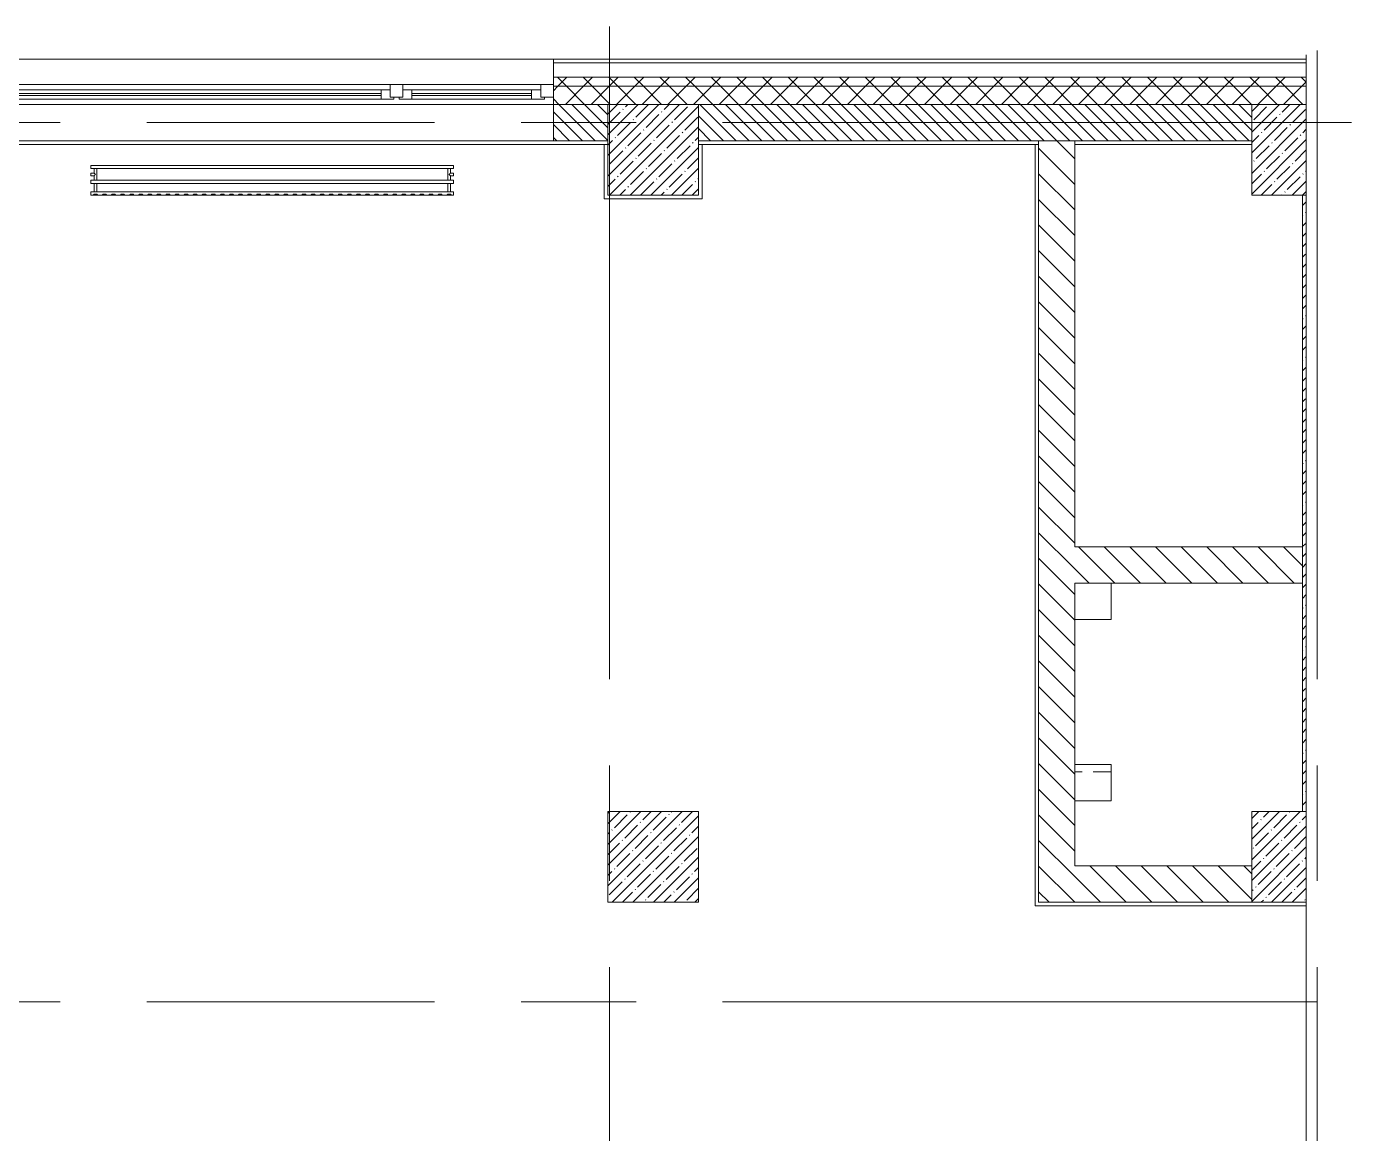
# Model space of a CAD drawing. Header units: millimetres. Extents: x 2623 to 216772, y -8553 to 29000.
# Drawn here: x 60059 to 67364, y 21424 to 27530 of the extents above; entities that cross this region are included whole.
import ezdxf

# ---------------------------------------------------------------- set-up
doc = ezdxf.new("R2010")
doc.units = ezdxf.units.MM
doc.linetypes.add('200_ШТРИХ__ш1_п0_6_', pattern=[160, 100, -60])
doc.linetypes.add('Осевая', pattern=[3175, 635, -476.25, 1587.5, -476.25])
for name, color, linetype, lineweight in [('A-DETL-GENF', 7, 'Continuous', 9), ('A-DETL-MBND-1', 7, '200_ШТРИХ__ш1_п0_6_', 9), ('A-GLAZ', 7, 'Continuous', 9), ('A-WALL', 7, 'Continuous', 9), ('A-WALL-1', 7, 'Continuous', 13), ('I-WALL', 7, 'Continuous', 9), ('S-COLS', 7, 'Continuous', 9), ('Оси', 7, 'Continuous', 9), ('Оси-2', 7, 'Осевая', 9)]:
    doc.layers.add(name, color=color, linetype=linetype, lineweight=lineweight)
doc.layers.add('A-FLOR-1', color=7, linetype='Continuous', lineweight=9, true_color=0xaaaaaa)
doc.layers.add('M-EQPM-1', color=7, linetype='Continuous', lineweight=9, true_color=0xaaaaaa)
pattern_1 = [(45, (-17385.51, 0), (-57.02463, 57.02463), []), (45, (-17328.49, 0), (-57.02463, 57.02463), [100.806, -20.161, 3.353, -16.808])]
pattern_2 = [(45, (-17385.51, 0), (-70.71068, 70.71068), []), (135, (-17385.51, 0), (-70.71068, -70.71068), [])]
pattern_3 = [(135, (-17385.51, 0), (-70.71068, -70.71068), [])]

# ---------------------------------------------------------------- blocks, each defined once
blk = doc.blocks.new('BSC_Колонна _Прямоугольная - 500х500-23287078-План монтажа стен и перегородок 3 этажа в осях 12-23')
at = {"layer": 'S-COLS'}
h = blk.add_hatch(dxfattribs=at)
h.set_pattern_fill('FP_21', color=256, style=0, pattern_type=2)
h.set_pattern_definition([(45, (-84450, -22950), (-57.02463, 57.02463), []), (45, (-84392.975, -22950), (-57.02463, 57.02463), [100.806, -20.161, 3.353, -16.808])])
h.paths.add_polyline_path([(-250, -250), (50.7, -250), (50.7, 250), (-250, 250)])
for p, q in [((50.7, 250), (-250, 250)), ((-250, 250), (-250, -250)), ((-250, -250), (50.7, -250))]:
    blk.add_line(p, q, dxfattribs=at)
blk = doc.blocks.new('120_Окно_СКБ_2Ст - 120_Окно_СКБ_2Ст 3100х2500 _мал_створка слева_ 2-19089248-План монтажа стен и перегородок 3 этажа в осях 12-23')
at = {"layer": 'A-GLAZ'}
for p, q in [((-1550, -75), (-1550, -5)), ((-1550, -5), (-1480, -5)), ((1550, -5), (-1550, -5)), ((-1480, -5), (-1480, -75)), ((650, -35), (-1480, -35)), ((-1480, -35), (-1480, -75)), ((-1430, -85), (-1430, -35)), ((-1430, -55), (600, -55)), ((600, -65), (-1430, -65)), ((600, -85), (600, -35)), ((650, -75), (650, -5)), ((650, -5), (720, -5)), ((650, -75), (650, -35)), ((720, -5), (720, -75)), ((1480, -35), (720, -35)), ((720, -35), (720, -75)), ((770, -85), (770, -35)), ((770, -55), (1430, -55)), ((1430, -65), (770, -65)), ((1430, -85), (1430, -35)), ((1480, -75), (1480, -5)), ((1480, -5), (1550, -5)), ((1480, -75), (1480, -35)), ((1550, -5), (1550, -75)), ((-1480, -75), (-1550, -75)), ((-1550, -75), (-1500, -75)), ((-1480, -75), (-1500, -75)), ((-1500, -75), (-1500, -85)), ((-1500, -85), (670, -85)), ((670, -85), (-1500, -85)), ((720, -75), (650, -75)), ((670, -75), (650, -75)), ((670, -75), (700, -75)), ((670, -85), (670, -75)), ((720, -75), (700, -75)), ((700, -75), (700, -85)), ((700, -85), (1500, -85)), ((1500, -85), (700, -85)), ((1550, -75), (1480, -75)), ((1500, -75), (1480, -75)), ((1500, -75), (1550, -75)), ((1500, -85), (1500, -75))]:
    blk.add_line(p, q, dxfattribs=at)
blk = doc.blocks.new('BSC_Колонна _Прямоугольная - 500х500-V38-План монтажа стен и перегородок 3 этажа в осях 12-23')
at = {"layer": 'S-COLS'}
h = blk.add_hatch(dxfattribs=at)
h.set_pattern_fill('FP_53', color=256, style=0, pattern_type=2)
h.set_pattern_definition([(45, (-80900, -22950), (-57.02463, 57.02463), []), (45, (-80842.975, -22950), (-57.02463, 57.02463), [100.806, -20.161, 3.353, -16.808])])
h.paths.add_polyline_path([(-250, -250), (250, -250), (250, 250), (-250, 250)])
for p, q in [((250, 250), (-250, 250)), ((-250, 250), (-250, -250)), ((250, -250), (250, 250)), ((-250, -250), (250, -250))]:
    blk.add_line(p, q, dxfattribs=at)
blk = doc.blocks.new('radiator_prado_classic_z_tip_30_po exemplyaru - Classic Z Тип 30-500-V71-План монтажа стен и перегородок 3 этажа в осях 12-23')
at = {"layer": 'M-EQPM-1'}
for p, q in [((0, 228), (0, 210)), ((2000, 228), (0, 228)), ((0, 210), (0, 228)), ((0, 228), (12.5, 228)), ((12.5, 228), (37.5, 228)), ((37.5, 228), (12.5, 228)), ((12.5, 228), (37.5, 228)), ((12.5, 228), (17.5, 223)), ((12.5, 228), (17.5, 223)), ((32.5, 223), (17.5, 223)), ((17.5, 223), (32.5, 223)), ((32.5, 223), (37.5, 228)), ((37.5, 228), (32.5, 223)), ((37.5, 228), (62.5, 228)), ((62.5, 228), (87.5, 228)), ((87.5, 228), (62.5, 228)), ((62.5, 228), (87.5, 228)), ((62.5, 228), (67.5, 223)), ((62.5, 228), (67.5, 223)), ((82.5, 223), (67.5, 223)), ((67.5, 223), (82.5, 223)), ((82.5, 223), (87.5, 228)), ((87.5, 228), (82.5, 223)), ((87.5, 228), (112.5, 228)), ((112.5, 228), (137.5, 228)), ((137.5, 228), (112.5, 228)), ((112.5, 228), (137.5, 228)), ((112.5, 228), (117.5, 223)), ((112.5, 228), (117.5, 223)), ((132.5, 223), (117.5, 223)), ((117.5, 223), (132.5, 223)), ((132.5, 223), (137.5, 228)), ((137.5, 228), (132.5, 223)), ((137.5, 228), (162.5, 228)), ((162.5, 228), (187.5, 228)), ((187.5, 228), (162.5, 228)), ((162.5, 228), (187.5, 228)), ((162.5, 228), (167.5, 223)), ((162.5, 228), (167.5, 223)), ((182.5, 223), (167.5, 223)), ((167.5, 223), (182.5, 223)), ((182.5, 223), (187.5, 228)), ((187.5, 228), (182.5, 223)), ((187.5, 228), (212.5, 228)), ((212.5, 228), (237.5, 228)), ((237.5, 228), (212.5, 228)), ((212.5, 228), (237.5, 228)), ((212.5, 228), (217.5, 223)), ((212.5, 228), (217.5, 223)), ((232.5, 223), (217.5, 223)), ((217.5, 223), (232.5, 223)), ((232.5, 223), (237.5, 228)), ((237.5, 228), (232.5, 223)), ((237.5, 228), (262.5, 228)), ((262.5, 228), (287.5, 228)), ((287.5, 228), (262.5, 228)), ((262.5, 228), (287.5, 228)), ((262.5, 228), (267.5, 223)), ((262.5, 228), (267.5, 223)), ((282.5, 223), (267.5, 223)), ((267.5, 223), (282.5, 223)), ((282.5, 223), (287.5, 228)), ((287.5, 228), (282.5, 223)), ((287.5, 228), (312.5, 228)), ((312.5, 228), (337.5, 228)), ((337.5, 228), (312.5, 228)), ((312.5, 228), (337.5, 228)), ((312.5, 228), (317.5, 223)), ((312.5, 228), (317.5, 223)), ((332.5, 223), (317.5, 223)), ((317.5, 223), (332.5, 223)), ((332.5, 223), (337.5, 228)), ((337.5, 228), (332.5, 223)), ((337.5, 228), (362.5, 228)), ((362.5, 228), (387.5, 228)), ((387.5, 228), (362.5, 228)), ((362.5, 228), (387.5, 228)), ((362.5, 228), (367.5, 223)), ((362.5, 228), (367.5, 223)), ((382.5, 223), (367.5, 223)), ((367.5, 223), (382.5, 223)), ((382.5, 223), (387.5, 228)), ((387.5, 228), (382.5, 223)), ((387.5, 228), (412.5, 228)), ((412.5, 228), (437.5, 228)), ((437.5, 228), (412.5, 228)), ((412.5, 228), (437.5, 228)), ((412.5, 228), (417.5, 223)), ((412.5, 228), (417.5, 223)), ((432.5, 223), (417.5, 223)), ((417.5, 223), (432.5, 223)), ((432.5, 223), (437.5, 228)), ((437.5, 228), (432.5, 223)), ((437.5, 228), (462.5, 228)), ((462.5, 228), (487.5, 228)), ((487.5, 228), (462.5, 228)), ((462.5, 228), (487.5, 228)), ((462.5, 228), (467.5, 223)), ((462.5, 228), (467.5, 223)), ((482.5, 223), (467.5, 223)), ((467.5, 223), (482.5, 223)), ((482.5, 223), (487.5, 228)), ((487.5, 228), (482.5, 223)), ((487.5, 228), (512.5, 228)), ((512.5, 228), (537.5, 228)), ((537.5, 228), (512.5, 228)), ((512.5, 228), (537.5, 228)), ((512.5, 228), (517.5, 223)), ((512.5, 228), (517.5, 223)), ((532.5, 223), (517.5, 223)), ((517.5, 223), (532.5, 223)), ((532.5, 223), (537.5, 228)), ((537.5, 228), (532.5, 223)), ((537.5, 228), (562.5, 228)), ((562.5, 228), (587.5, 228)), ((587.5, 228), (562.5, 228)), ((562.5, 228), (587.5, 228)), ((562.5, 228), (567.5, 223)), ((562.5, 228), (567.5, 223)), ((582.5, 223), (567.5, 223)), ((567.5, 223), (582.5, 223)), ((582.5, 223), (587.5, 228)), ((587.5, 228), (582.5, 223)), ((587.5, 228), (612.5, 228)), ((612.5, 228), (637.5, 228)), ((637.5, 228), (612.5, 228)), ((612.5, 228), (637.5, 228)), ((612.5, 228), (617.5, 223)), ((612.5, 228), (617.5, 223)), ((632.5, 223), (617.5, 223)), ((617.5, 223), (632.5, 223)), ((632.5, 223), (637.5, 228)), ((637.5, 228), (632.5, 223)), ((637.5, 228), (662.5, 228)), ((662.5, 228), (687.5, 228)), ((687.5, 228), (662.5, 228)), ((662.5, 228), (687.5, 228)), ((662.5, 228), (667.5, 223)), ((662.5, 228), (667.5, 223)), ((682.5, 223), (667.5, 223)), ((667.5, 223), (682.5, 223)), ((682.5, 223), (687.5, 228)), ((687.5, 228), (682.5, 223)), ((687.5, 228), (712.5, 228)), ((712.5, 228), (737.5, 228)), ((737.5, 228), (712.5, 228)), ((712.5, 228), (737.5, 228)), ((712.5, 228), (717.5, 223)), ((712.5, 228), (717.5, 223)), ((732.5, 223), (717.5, 223)), ((717.5, 223), (732.5, 223)), ((732.5, 223), (737.5, 228)), ((737.5, 228), (732.5, 223)), ((737.5, 228), (762.5, 228)), ((762.5, 228), (787.5, 228)), ((787.5, 228), (762.5, 228)), ((762.5, 228), (787.5, 228)), ((762.5, 228), (767.5, 223)), ((762.5, 228), (767.5, 223)), ((782.5, 223), (767.5, 223)), ((767.5, 223), (782.5, 223)), ((782.5, 223), (787.5, 228)), ((787.5, 228), (782.5, 223)), ((787.5, 228), (812.5, 228)), ((812.5, 228), (837.5, 228)), ((837.5, 228), (812.5, 228)), ((812.5, 228), (837.5, 228)), ((812.5, 228), (817.5, 223)), ((812.5, 228), (817.5, 223)), ((832.5, 223), (817.5, 223)), ((817.5, 223), (832.5, 223)), ((832.5, 223), (837.5, 228)), ((837.5, 228), (832.5, 223)), ((837.5, 228), (862.5, 228)), ((862.5, 228), (887.5, 228)), ((887.5, 228), (862.5, 228)), ((862.5, 228), (887.5, 228)), ((862.5, 228), (867.5, 223)), ((862.5, 228), (867.5, 223)), ((882.5, 223), (867.5, 223)), ((867.5, 223), (882.5, 223)), ((882.5, 223), (887.5, 228)), ((887.5, 228), (882.5, 223)), ((887.5, 228), (912.5, 228)), ((912.5, 228), (937.5, 228)), ((937.5, 228), (912.5, 228)), ((912.5, 228), (937.5, 228)), ((912.5, 228), (917.5, 223)), ((912.5, 228), (917.5, 223)), ((932.5, 223), (917.5, 223)), ((917.5, 223), (932.5, 223)), ((932.5, 223), (937.5, 228)), ((937.5, 228), (932.5, 223)), ((937.5, 228), (962.5, 228)), ((962.5, 228), (987.5, 228)), ((987.5, 228), (962.5, 228)), ((962.5, 228), (987.5, 228)), ((962.5, 228), (967.5, 223)), ((962.5, 228), (967.5, 223)), ((982.5, 223), (967.5, 223)), ((967.5, 223), (982.5, 223)), ((982.5, 223), (987.5, 228)), ((987.5, 228), (982.5, 223)), ((987.5, 228), (1012.5, 228)), ((1012.5, 228), (1037.5, 228)), ((1037.5, 228), (1012.5, 228)), ((1012.5, 228), (1037.5, 228)), ((1012.5, 228), (1017.5, 223)), ((1012.5, 228), (1017.5, 223)), ((1032.5, 223), (1017.5, 223)), ((1017.5, 223), (1032.5, 223)), ((1032.5, 223), (1037.5, 228)), ((1037.5, 228), (1032.5, 223)), ((1037.5, 228), (1062.5, 228)), ((1062.5, 228), (1087.5, 228)), ((1087.5, 228), (1062.5, 228)), ((1062.5, 228), (1087.5, 228)), ((1062.5, 228), (1067.5, 223)), ((1062.5, 228), (1067.5, 223)), ((1082.5, 223), (1067.5, 223)), ((1067.5, 223), (1082.5, 223)), ((1082.5, 223), (1087.5, 228)), ((1087.5, 228), (1082.5, 223)), ((1087.5, 228), (1112.5, 228)), ((1112.5, 228), (1137.5, 228)), ((1137.5, 228), (1112.5, 228)), ((1112.5, 228), (1137.5, 228)), ((1112.5, 228), (1117.5, 223)), ((1112.5, 228), (1117.5, 223)), ((1132.5, 223), (1117.5, 223)), ((1117.5, 223), (1132.5, 223)), ((1132.5, 223), (1137.5, 228)), ((1137.5, 228), (1132.5, 223)), ((1137.5, 228), (1162.5, 228)), ((1162.5, 228), (1187.5, 228)), ((1187.5, 228), (1162.5, 228)), ((1162.5, 228), (1187.5, 228)), ((1162.5, 228), (1167.5, 223)), ((1162.5, 228), (1167.5, 223)), ((1182.5, 223), (1167.5, 223)), ((1167.5, 223), (1182.5, 223)), ((1182.5, 223), (1187.5, 228)), ((1187.5, 228), (1182.5, 223)), ((1187.5, 228), (1212.5, 228)), ((1212.5, 228), (1237.5, 228)), ((1237.5, 228), (1212.5, 228)), ((1212.5, 228), (1237.5, 228)), ((1212.5, 228), (1217.5, 223)), ((1212.5, 228), (1217.5, 223)), ((1232.5, 223), (1217.5, 223)), ((1217.5, 223), (1232.5, 223)), ((1232.5, 223), (1237.5, 228)), ((1237.5, 228), (1232.5, 223)), ((1237.5, 228), (1262.5, 228)), ((1262.5, 228), (1287.5, 228)), ((1287.5, 228), (1262.5, 228)), ((1262.5, 228), (1287.5, 228)), ((1262.5, 228), (1267.5, 223)), ((1262.5, 228), (1267.5, 223)), ((1282.5, 223), (1267.5, 223)), ((1267.5, 223), (1282.5, 223)), ((1282.5, 223), (1287.5, 228)), ((1287.5, 228), (1282.5, 223)), ((1287.5, 228), (1312.5, 228)), ((1312.5, 228), (1337.5, 228)), ((1337.5, 228), (1312.5, 228)), ((1312.5, 228), (1337.5, 228)), ((1312.5, 228), (1317.5, 223)), ((1312.5, 228), (1317.5, 223)), ((1332.5, 223), (1317.5, 223)), ((1317.5, 223), (1332.5, 223)), ((1332.5, 223), (1337.5, 228)), ((1337.5, 228), (1332.5, 223)), ((1337.5, 228), (1362.5, 228)), ((1362.5, 228), (1387.5, 228)), ((1387.5, 228), (1362.5, 228)), ((1362.5, 228), (1387.5, 228)), ((1362.5, 228), (1367.5, 223)), ((1362.5, 228), (1367.5, 223)), ((1382.5, 223), (1367.5, 223)), ((1367.5, 223), (1382.5, 223)), ((1382.5, 223), (1387.5, 228)), ((1387.5, 228), (1382.5, 223)), ((1387.5, 228), (1412.5, 228)), ((1412.5, 228), (1437.5, 228)), ((1437.5, 228), (1412.5, 228)), ((1412.5, 228), (1437.5, 228)), ((1412.5, 228), (1417.5, 223)), ((1412.5, 228), (1417.5, 223)), ((1432.5, 223), (1417.5, 223)), ((1417.5, 223), (1432.5, 223)), ((1432.5, 223), (1437.5, 228)), ((1437.5, 228), (1432.5, 223)), ((1437.5, 228), (1462.5, 228)), ((1462.5, 228), (1487.5, 228)), ((1487.5, 228), (1462.5, 228)), ((1462.5, 228), (1487.5, 228)), ((1462.5, 228), (1467.5, 223)), ((1462.5, 228), (1467.5, 223)), ((1482.5, 223), (1467.5, 223)), ((1467.5, 223), (1482.5, 223)), ((1482.5, 223), (1487.5, 228)), ((1487.5, 228), (1482.5, 223)), ((1487.5, 228), (1512.5, 228)), ((1512.5, 228), (1537.5, 228)), ((1537.5, 228), (1512.5, 228)), ((1512.5, 228), (1537.5, 228)), ((1512.5, 228), (1517.5, 223)), ((1512.5, 228), (1517.5, 223)), ((1532.5, 223), (1517.5, 223)), ((1517.5, 223), (1532.5, 223)), ((1532.5, 223), (1537.5, 228)), ((1537.5, 228), (1532.5, 223)), ((1537.5, 228), (1562.5, 228)), ((1562.5, 228), (1587.5, 228)), ((1587.5, 228), (1562.5, 228)), ((1562.5, 228), (1587.5, 228)), ((1562.5, 228), (1567.5, 223)), ((1562.5, 228), (1567.5, 223)), ((1582.5, 223), (1567.5, 223)), ((1567.5, 223), (1582.5, 223)), ((1582.5, 223), (1587.5, 228)), ((1587.5, 228), (1582.5, 223)), ((1587.5, 228), (1612.5, 228)), ((1612.5, 228), (1637.5, 228)), ((1637.5, 228), (1612.5, 228)), ((1612.5, 228), (1637.5, 228)), ((1612.5, 228), (1617.5, 223)), ((1612.5, 228), (1617.5, 223)), ((1632.5, 223), (1617.5, 223)), ((1617.5, 223), (1632.5, 223)), ((1632.5, 223), (1637.5, 228)), ((1637.5, 228), (1632.5, 223)), ((1637.5, 228), (1662.5, 228)), ((1662.5, 228), (1687.5, 228)), ((1687.5, 228), (1662.5, 228)), ((1662.5, 228), (1687.5, 228)), ((1662.5, 228), (1667.5, 223)), ((1662.5, 228), (1667.5, 223)), ((1682.5, 223), (1667.5, 223)), ((1667.5, 223), (1682.5, 223)), ((1682.5, 223), (1687.5, 228)), ((1687.5, 228), (1682.5, 223)), ((1687.5, 228), (1712.5, 228)), ((1712.5, 228), (1737.5, 228)), ((1737.5, 228), (1712.5, 228)), ((1712.5, 228), (1737.5, 228)), ((1712.5, 228), (1717.5, 223)), ((1712.5, 228), (1717.5, 223)), ((1732.5, 223), (1717.5, 223)), ((1717.5, 223), (1732.5, 223)), ((1732.5, 223), (1737.5, 228)), ((1737.5, 228), (1732.5, 223)), ((1737.5, 228), (1762.5, 228)), ((1762.5, 228), (1787.5, 228)), ((1787.5, 228), (1762.5, 228)), ((1762.5, 228), (1787.5, 228)), ((1762.5, 228), (1767.5, 223)), ((1762.5, 228), (1767.5, 223)), ((1782.5, 223), (1767.5, 223)), ((1767.5, 223), (1782.5, 223)), ((1782.5, 223), (1787.5, 228)), ((1787.5, 228), (1782.5, 223)), ((1787.5, 228), (1812.5, 228)), ((1812.5, 228), (1837.5, 228)), ((1837.5, 228), (1812.5, 228)), ((1812.5, 228), (1837.5, 228)), ((1812.5, 228), (1817.5, 223)), ((1812.5, 228), (1817.5, 223)), ((1832.5, 223), (1817.5, 223)), ((1817.5, 223), (1832.5, 223)), ((1832.5, 223), (1837.5, 228)), ((1837.5, 228), (1832.5, 223)), ((1837.5, 228), (1862.5, 228)), ((1862.5, 228), (1887.5, 228)), ((1887.5, 228), (1862.5, 228)), ((1862.5, 228), (1887.5, 228)), ((1862.5, 228), (1867.5, 223)), ((1862.5, 228), (1867.5, 223)), ((1882.5, 223), (1867.5, 223)), ((1867.5, 223), (1882.5, 223)), ((1882.5, 223), (1887.5, 228)), ((1887.5, 228), (1882.5, 223)), ((1888.4, 228), (1912.5, 228)), ((1912.5, 228), (1937.5, 228)), ((1937.5, 228), (1912.5, 228)), ((1912.5, 228), (1937.5, 228)), ((1912.5, 228), (1917.5, 223)), ((1912.5, 228), (1917.5, 223)), ((1932.5, 223), (1917.5, 223)), ((1917.5, 223), (1932.5, 223)), ((1932.5, 223), (1937.5, 228)), ((1937.5, 228), (1932.5, 223)), ((1937.5, 228), (1962.5, 228)), ((1962.5, 228), (1987.5, 228)), ((1987.5, 228), (1962.5, 228)), ((1962.5, 228), (1987.5, 228)), ((1962.5, 228), (1967.5, 223)), ((1962.5, 228), (1967.5, 223)), ((1982.5, 223), (1967.5, 223)), ((1967.5, 223), (1982.5, 223)), ((1982.5, 223), (1987.5, 228)), ((1987.5, 228), (1982.5, 223)), ((1987.5, 228), (2000, 228)), ((2000, 210), (2000, 228)), ((2000, 228), (2000, 210)), ((0, 210), (2000, 210)), ((17.5, 210), (0, 210)), ((2000, 164), (0, 164)), ((0, 164), (0, 146)), ((0, 146), (0, 164)), ((0, 164), (17.5, 164)), ((17.5, 210), (17.5, 209.5)), ((17.5, 210), (17.5, 164)), ((32.5, 210), (17.5, 210)), ((17.5, 210), (23.1, 210)), ((18.5, 210), (17.5, 210)), ((17.5, 210), (32.5, 210)), ((17.5, 209.5), (17.5, 164)), ((32.5, 164), (17.5, 164)), ((17.5, 164), (26.9, 164)), ((17.8, 164), (17.5, 164)), ((17.5, 164), (32.5, 164)), ((32.5, 164), (17.8, 164)), ((32.5, 210), (18.5, 210)), ((31.5, 210), (18.5, 210)), ((18.5, 164), (31.5, 164)), ((23.1, 210), (31.5, 210)), ((26.9, 164), (32.5, 164)), ((31.5, 210), (32.2, 210)), ((32.2, 210), (32.5, 210)), ((32.5, 164), (32.5, 210)), ((32.5, 164), (32.5, 210)), ((1967.5, 210), (32.5, 210)), ((32.5, 164), (1967.5, 164)), ((1967.5, 210), (1967.5, 164)), ((1967.5, 210), (1967.5, 209.5)), ((1980.3, 210), (1967.5, 210)), ((1967.5, 210), (1982.5, 210)), ((1967.8, 210), (1967.5, 210)), ((1967.5, 210), (1976.9, 210)), ((1967.5, 209.5), (1967.5, 164)), ((1967.8, 164), (1967.5, 164)), ((1967.5, 164), (1982.5, 164)), ((1971.2, 164), (1967.5, 164)), ((1967.5, 164), (1967.8, 164)), ((1971.2, 210), (1967.8, 210)), ((1968.5, 164), (1967.8, 164)), ((1967.8, 164), (1971.2, 164)), ((1981.5, 210), (1968.5, 210)), ((1980.3, 164), (1968.5, 164)), ((1968.5, 164), (1981.5, 164)), ((1973.1, 210), (1971.2, 210)), ((1975, 164), (1971.2, 164)), ((1971.2, 164), (1982.5, 164)), ((1978.7, 210), (1973.1, 210)), ((1978.7, 164), (1975, 164)), ((1976.9, 210), (1978.7, 210)), ((1980.3, 210), (1978.7, 210)), ((1978.7, 210), (1982.5, 210)), ((1980.3, 164), (1978.7, 164)), ((1982.5, 210), (1980.3, 210)), ((1982.5, 210), (1980.3, 210)), ((1982.5, 164), (1980.3, 164)), ((1982.5, 164), (1980.3, 164)), ((1982.5, 164), (1982.5, 210)), ((1982.5, 164), (1982.5, 210)), ((2000, 210), (1982.5, 210)), ((1982.5, 164), (2000, 164)), ((2000, 146), (2000, 164)), ((2000, 164), (2000, 146)), ((0, 146), (2000, 146)), ((17.5, 146), (0, 146)), ((17.5, 121.5), (0, 121.5)), ((17.5, 121.5), (0, 121.5)), ((0, 121.5), (0, 121.2)), ((0, 106.5), (0, 121.5)), ((0, 121.2), (0, 106.8)), ((0, 121.2), (0, 120.5)), ((0, 120.5), (0, 121.2)), ((0, 121.2), (0, 121.2)), ((0, 120.5), (0, 119.3)), ((0, 119.3), (0, 120.5)), ((0, 119.3), (0, 117.8)), ((0, 117.8), (0, 119.3)), ((0, 117.8), (0, 115.9)), ((0, 115.9), (0, 117.8)), ((0, 115.9), (0, 114)), ((0, 114), (0, 115.9)), ((0, 114), (0, 112.1)), ((0, 112.1), (0, 114)), ((0, 112.1), (0, 110.2)), ((0, 110.2), (0, 112.1)), ((0, 110.2), (0, 108.7)), ((0, 108.7), (0, 110.2)), ((0, 108.7), (0, 107.5)), ((0, 106.8), (0, 108.7)), ((0, 107.5), (0, 106.8)), ((0, 106.8), (0, 106.5)), ((0, 106.8), (0, 106.8)), ((0, 106.5), (17.5, 106.5)), ((0, 106.5), (17.5, 106.5)), ((2000, 82), (0, 82)), ((0, 82), (0, 64)), ((0, 64), (0, 82)), ((0, 82), (17.5, 82)), ((17.5, 146), (17.5, 121.5)), ((17.5, 146), (17.5, 121.5)), ((17.5, 146), (32.5, 146)), ((17.8, 146), (17.5, 146)), ((17.5, 146), (21.2, 146)), ((32.5, 146), (17.5, 146)), ((17.5, 106.5), (17.5, 82)), ((17.5, 106.5), (17.5, 82)), ((32.5, 82), (17.5, 82)), ((17.5, 82), (26.9, 82)), ((32.5, 82), (17.5, 82)), ((17.5, 82), (32.5, 82)), ((18.5, 146), (17.8, 146)), ((19.7, 146), (18.5, 146)), ((31.5, 146), (18.5, 146)), ((18.5, 82), (31.5, 82)), ((21.2, 146), (19.7, 146)), ((23.1, 146), (21.2, 146)), ((21.2, 146), (25, 146)), ((25, 146), (23.1, 146)), ((26.9, 146), (25, 146)), ((25, 146), (32.2, 146)), ((28.7, 146), (26.9, 146)), ((26.9, 82), (32.5, 82)), ((30.3, 146), (28.7, 146)), ((31.5, 146), (30.3, 146)), ((32.2, 146), (31.5, 146)), ((32.5, 146), (32.2, 146)), ((32.2, 146), (32.5, 146)), ((32.5, 82), (32.5, 146)), ((32.5, 82), (32.5, 146)), ((1967.5, 146), (32.5, 146)), ((32.5, 82), (1967.5, 82)), ((1967.5, 146), (1967.5, 82)), ((1967.5, 146), (1967.5, 82)), ((1967.5, 146), (1967.8, 146)), ((1982.5, 146), (1967.5, 146)), ((1967.5, 146), (1968.5, 146)), ((1967.8, 146), (1967.5, 146)), ((1967.8, 82), (1967.5, 82)), ((1967.5, 82), (1982.5, 82)), ((1967.8, 82), (1967.5, 82)), ((1967.5, 82), (1967.8, 82)), ((1967.8, 146), (1968.5, 146)), ((1968.5, 146), (1967.8, 146)), ((1968.5, 82), (1967.8, 82)), ((1973.1, 82), (1967.8, 82)), ((1967.8, 82), (1968.5, 82)), ((1968.5, 146), (1969.7, 146)), ((1968.5, 146), (1980.3, 146)), ((1969.7, 146), (1968.5, 146)), ((1981.5, 146), (1968.5, 146)), ((1969.7, 82), (1968.5, 82)), ((1968.5, 82), (1969.7, 82)), ((1968.5, 82), (1981.5, 82)), ((1969.7, 146), (1971.2, 146)), ((1971.2, 146), (1969.7, 146)), ((1971.2, 82), (1969.7, 82)), ((1969.7, 82), (1971.2, 82)), ((1971.2, 146), (1973.1, 146)), ((1973.1, 146), (1971.2, 146)), ((1973.1, 82), (1971.2, 82)), ((1971.2, 82), (1975, 82)), ((1973.1, 146), (1975, 146)), ((1975, 146), (1973.1, 146)), ((1975, 82), (1973.1, 82)), ((1980.3, 82), (1973.1, 82)), ((1975, 146), (1976.9, 146)), ((1982.5, 146), (1975, 146)), ((1976.9, 82), (1975, 82)), ((1975, 82), (1976.9, 82)), ((1976.9, 146), (1978.7, 146)), ((1978.7, 82), (1976.9, 82)), ((1976.9, 82), (1978.7, 82)), ((1978.7, 146), (1980.3, 146)), ((1980.3, 82), (1978.7, 82)), ((1978.7, 82), (1981.5, 82)), ((1980.3, 146), (1981.5, 146)), ((1980.3, 146), (1982.5, 146)), ((1981.5, 82), (1980.3, 82)), ((1981.5, 82), (1980.3, 82)), ((1981.5, 146), (1982.2, 146)), ((1982.2, 82), (1981.5, 82)), ((1982.2, 82), (1981.5, 82)), ((1981.5, 82), (1982.5, 82)), ((1982.2, 146), (1982.5, 146)), ((1982.5, 82), (1982.2, 82)), ((1982.5, 82), (1982.2, 82)), ((1982.5, 121.5), (1982.5, 146)), ((1982.5, 121.5), (1982.5, 146)), ((2000, 146), (1982.5, 146)), ((2000, 121.5), (1982.5, 121.5)), ((2000, 121.5), (1982.5, 121.5)), ((1982.5, 82), (1982.5, 106.5)), ((1982.5, 106.5), (2000, 106.5)), ((1982.5, 82), (1982.5, 106.5)), ((1982.5, 106.5), (2000, 106.5)), ((1982.5, 82), (2000, 82)), ((2000, 121.5), (2000, 106.5)), ((2000, 121.2), (2000, 121.5)), ((2000, 121.5), (2000, 121.2)), ((2000, 121.2), (2000, 121.5)), ((2000, 106.8), (2000, 121.2)), ((2000, 121.2), (2000, 106.8)), ((2000, 106.8), (2000, 121.2)), ((2000, 106.5), (2000, 106.8)), ((2000, 106.8), (2000, 106.5)), ((2000, 106.5), (2000, 106.8)), ((2000, 64), (2000, 82)), ((2000, 82), (2000, 64)), ((2000, 64), (0, 64)), ((0, 64), (2000, 64))]:
    blk.add_line(p, q, dxfattribs=at)
for points, knots in [([(17.8, 121.2), (17.7, 121.3), (17.7, 121.3), (17.5, 121.5), (17.5, 121.5), (17.5, 121.5)], [0.8571429, 0.8571429, 0.8571429, 0.8571429, 0.8928571, 0.9285714, 1, 1, 1, 1]), ([(17.5, 121.5), (17.5, 121.5), (17.5, 121.5), (17.7, 121.3), (17.7, 121.3), (17.8, 121.2)], [0, 0, 0, 0, 0.0714286, 0.1071429, 0.1428571, 0.1428571, 0.1428571, 0.1428571]), ([(17.5, 121.5), (17.5, 121.5), (17.5, 121.5), (17.7, 121.3), (17.7, 121.3), (17.8, 121.2)], [0, 0, 0, 0, 0.0714286, 0.1071429, 0.1428571, 0.1428571, 0.1428571, 0.1428571]), ([(25, 114), (24.5, 114.5), (23.6, 115.4), (22.4, 116.6), (21.6, 117.4), (21.1, 117.9), (20.8, 118.2), (20.5, 118.5), (20.2, 118.8), (19.8, 119.1), (19.6, 119.4), (19.3, 119.7), (19, 120), (18.7, 120.3), (18.5, 120.5), (18.3, 120.7), (18.1, 120.9), (17.9, 121.1), (17.8, 121.2), (17.7, 121.3), (17.5, 121.5), (17.5, 121.5), (17.5, 121.5)], [0, 0, 0, 0, 0.142857, 0.285714, 0.357143, 0.392857, 0.428571, 0.464286, 0.5, 0.535714, 0.571429, 0.607143, 0.642857, 0.678571, 0.714286, 0.75, 0.785714, 0.821429, 0.857143, 0.892857, 0.928571, 1, 1, 1, 1]), ([(17.5, 106.5), (17.5, 106.5), (17.5, 106.5), (17.7, 106.7), (17.8, 106.8), (17.9, 106.9), (18.1, 107.1), (18.3, 107.3), (18.5, 107.5), (18.7, 107.7), (19, 108), (19.3, 108.3), (19.6, 108.6), (19.8, 108.9), (20.3, 109.3), (20.7, 109.7), (21.1, 110.1), (21.6, 110.6), (22.4, 111.4), (23.6, 112.6), (24.5, 113.5), (25, 114)], [0, 0, 0, 0, 0.071429, 0.107143, 0.142857, 0.178571, 0.214286, 0.25, 0.285714, 0.321429, 0.357143, 0.392857, 0.428571, 0.464286, 0.5, 0.571429, 0.607143, 0.642857, 0.714286, 0.857143, 1, 1, 1, 1]), ([(17.5, 106.5), (17.5, 106.5), (17.5, 106.5), (17.7, 106.7), (17.7, 106.7), (17.8, 106.8)], [0, 0, 0, 0, 0.0714286, 0.1071429, 0.1428571, 0.1428571, 0.1428571, 0.1428571]), ([(17.8, 106.8), (17.7, 106.7), (17.7, 106.7), (17.5, 106.5), (17.5, 106.5), (17.5, 106.5)], [0.8571429, 0.8571429, 0.8571429, 0.8571429, 0.8928571, 0.9285714, 1, 1, 1, 1]), ([(17.8, 106.8), (17.7, 106.7), (17.7, 106.7), (17.5, 106.5), (17.5, 106.5), (17.5, 106.5)], [0.8571429, 0.8571429, 0.8571429, 0.8571429, 0.8928571, 0.9285714, 1, 1, 1, 1]), ([(17.8, 121.2), (17.8, 121.2), (17.9, 121.1), (18.1, 120.9), (18.3, 120.7), (18.5, 120.5), (18.7, 120.3), (19, 120), (19.3, 119.7), (19.6, 119.4), (19.8, 119.1), (20.3, 118.7), (20.7, 118.3), (21.1, 117.9), (21.6, 117.4), (22.4, 116.6), (23.1, 115.9), (23.6, 115.4)], [0.1428571, 0.1428571, 0.1428571, 0.1428571, 0.1785714, 0.2142857, 0.25, 0.2857143, 0.3214286, 0.3571429, 0.3928571, 0.4285714, 0.4642857, 0.5, 0.5714286, 0.6071429, 0.6428571, 0.7142857, 0.8571429, 0.8571429, 0.8571429, 0.8571429]), ([(17.8, 106.8), (17.8, 106.8), (17.9, 106.9), (18.1, 107.1), (18.3, 107.3), (18.5, 107.5), (18.7, 107.7), (19, 108), (19.3, 108.3), (19.6, 108.6), (19.9, 108.8), (20.3, 109.3), (20.6, 109.6), (20.8, 109.8)], [0.1428571, 0.1428571, 0.1428571, 0.1428571, 0.1785714, 0.2142857, 0.25, 0.2857143, 0.3214286, 0.3571429, 0.3928571, 0.4285714, 0.4642857, 0.5, 0.5714286, 0.5714286, 0.5714286, 0.5714286]), ([(19.6, 119.4), (19.7, 119.3), (19.9, 119.2), (20.3, 118.7), (20.6, 118.4), (20.8, 118.2)], [0.4285714, 0.4285714, 0.4285714, 0.4285714, 0.4642857, 0.5, 0.5714286, 0.5714286, 0.5714286, 0.5714286]), ([(22.1, 111.1), (21.9, 110.9), (21.6, 110.6), (21.1, 110.1), (20.8, 109.8), (20.5, 109.5), (20.2, 109.2), (19.8, 108.9), (19.7, 108.7), (19.6, 108.6)], [0.2857143, 0.2857143, 0.2857143, 0.2857143, 0.3571429, 0.3928571, 0.4285714, 0.4642857, 0.5, 0.5357143, 0.5714286, 0.5714286, 0.5714286, 0.5714286]), ([(22.1, 116.9), (21.9, 117.1), (21.6, 117.4), (21.1, 117.9), (20.9, 118.1), (20.8, 118.2)], [0.2857143, 0.2857143, 0.2857143, 0.2857143, 0.3571429, 0.3928571, 0.4285714, 0.4285714, 0.4285714, 0.4285714]), ([(20.8, 118.2), (20.9, 118.1), (21.1, 117.9), (21.6, 117.4), (21.9, 117.1), (22.1, 116.9)], [0.5714286, 0.5714286, 0.5714286, 0.5714286, 0.6071429, 0.6428571, 0.7142857, 0.7142857, 0.7142857, 0.7142857]), ([(20.8, 109.8), (20.9, 109.9), (21.1, 110.1), (21.6, 110.6), (21.9, 110.9), (22.1, 111.1)], [0.5714286, 0.5714286, 0.5714286, 0.5714286, 0.6071429, 0.6428571, 0.7142857, 0.7142857, 0.7142857, 0.7142857]), ([(22.1, 111.1), (21.9, 110.9), (21.6, 110.6), (21.1, 110.1), (20.9, 109.9), (20.8, 109.8)], [0.2857143, 0.2857143, 0.2857143, 0.2857143, 0.3571429, 0.3928571, 0.4285714, 0.4285714, 0.4285714, 0.4285714]), ([(1975, 114), (1975.5, 114.5), (1976.4, 115.4), (1977.6, 116.6), (1978.4, 117.4), (1978.9, 117.9), (1979.2, 118.2), (1979.5, 118.5), (1979.8, 118.8), (1980.1, 119.2), (1980.4, 119.4), (1980.7, 119.7), (1981, 120), (1981.3, 120.3), (1981.5, 120.5), (1981.7, 120.7), (1981.9, 120.9), (1982.1, 121.1), (1982.2, 121.2), (1982.3, 121.3), (1982.5, 121.5), (1982.5, 121.5), (1982.5, 121.5)], [0, 0, 0, 0, 0.142857, 0.285714, 0.357143, 0.392857, 0.428571, 0.464286, 0.5, 0.535714, 0.571429, 0.607143, 0.642857, 0.678571, 0.714286, 0.75, 0.785714, 0.821429, 0.857143, 0.892857, 0.928571, 1, 1, 1, 1]), ([(1982.5, 106.5), (1982.5, 106.5), (1982.5, 106.5), (1982.3, 106.7), (1982.2, 106.8), (1982.1, 106.9), (1981.9, 107.1), (1981.7, 107.3), (1981.5, 107.5), (1981.3, 107.7), (1981, 108), (1980.7, 108.3), (1980.4, 108.6), (1980.1, 108.8), (1979.7, 109.3), (1979.3, 109.7), (1978.9, 110.1), (1978.4, 110.6), (1977.6, 111.4), (1976.4, 112.6), (1975.5, 113.5), (1975, 114)], [0, 0, 0, 0, 0.071429, 0.107143, 0.142857, 0.178571, 0.214286, 0.25, 0.285714, 0.321429, 0.357143, 0.392857, 0.428571, 0.464286, 0.5, 0.571429, 0.607143, 0.642857, 0.714286, 0.857143, 1, 1, 1, 1]), ([(1982.2, 121.2), (1982.2, 121.2), (1982.1, 121.1), (1981.9, 120.9), (1981.7, 120.7), (1981.5, 120.5), (1981.3, 120.3), (1981, 120), (1980.7, 119.7), (1980.4, 119.4), (1980.1, 119.2), (1979.7, 118.7), (1979.3, 118.3), (1978.9, 117.9), (1978.4, 117.4), (1977.6, 116.6), (1976.9, 115.9), (1976.4, 115.4)], [0.1428571, 0.1428571, 0.1428571, 0.1428571, 0.1785714, 0.2142857, 0.25, 0.2857143, 0.3214286, 0.3571429, 0.3928571, 0.4285714, 0.4642857, 0.5, 0.5714286, 0.6071429, 0.6428571, 0.7142857, 0.8571429, 0.8571429, 0.8571429, 0.8571429]), ([(1976.4, 115.4), (1976.9, 115.9), (1977.6, 116.6), (1978.4, 117.4), (1978.9, 117.9), (1979.2, 118.2), (1979.5, 118.5), (1979.8, 118.8), (1980.1, 119.2), (1980.4, 119.4), (1980.7, 119.7), (1981, 120), (1981.3, 120.3), (1981.5, 120.5), (1981.7, 120.7), (1981.9, 120.9), (1982.1, 121.1), (1982.2, 121.2), (1982.2, 121.2)], [0.1428571, 0.1428571, 0.1428571, 0.1428571, 0.2857143, 0.3571429, 0.3928571, 0.4285714, 0.4642857, 0.5, 0.5357143, 0.5714286, 0.6071429, 0.6428571, 0.6785714, 0.7142857, 0.75, 0.7857143, 0.8214286, 0.8571429, 0.8571429, 0.8571429, 0.8571429]), ([(1979.2, 118.2), (1979.1, 118.1), (1978.9, 117.9), (1978.4, 117.4), (1978.1, 117.1), (1977.9, 116.9)], [0.5714286, 0.5714286, 0.5714286, 0.5714286, 0.6071429, 0.6428571, 0.7142857, 0.7142857, 0.7142857, 0.7142857]), ([(1977.9, 111.1), (1978.1, 110.9), (1978.4, 110.6), (1978.9, 110.1), (1979.1, 109.9), (1979.2, 109.8)], [0.2857143, 0.2857143, 0.2857143, 0.2857143, 0.3571429, 0.3928571, 0.4285714, 0.4285714, 0.4285714, 0.4285714]), ([(1977.9, 111.1), (1978.1, 110.9), (1978.4, 110.6), (1978.9, 110.1), (1979.2, 109.8), (1979.5, 109.5), (1979.8, 109.2), (1980.1, 108.8), (1980.3, 108.7), (1980.4, 108.6)], [0.2857143, 0.2857143, 0.2857143, 0.2857143, 0.3571429, 0.3928571, 0.4285714, 0.4642857, 0.5, 0.5357143, 0.5714286, 0.5714286, 0.5714286, 0.5714286]), ([(1981.5, 107.5), (1981.4, 107.6), (1981.3, 107.7), (1981, 108), (1980.7, 108.3), (1980.4, 108.6), (1980.1, 108.8), (1979.7, 109.3), (1979.3, 109.7), (1978.9, 110.1), (1978.4, 110.6), (1978.1, 110.9), (1977.9, 111.1)], [0.2857143, 0.2857143, 0.2857143, 0.2857143, 0.3214286, 0.3571429, 0.3928571, 0.4285714, 0.4642857, 0.5, 0.5714286, 0.6071429, 0.6428571, 0.7142857, 0.7142857, 0.7142857, 0.7142857]), ([(1980.4, 119.4), (1980.3, 119.3), (1980.1, 119.2), (1979.7, 118.7), (1979.4, 118.4), (1979.2, 118.2)], [0.4285714, 0.4285714, 0.4285714, 0.4285714, 0.4642857, 0.5, 0.5714286, 0.5714286, 0.5714286, 0.5714286]), ([(1982.5, 121.5), (1982.5, 121.5), (1982.5, 121.5), (1982.3, 121.3), (1982.3, 121.3), (1982.2, 121.2)], [0, 0, 0, 0, 0.0714286, 0.1071429, 0.1428571, 0.1428571, 0.1428571, 0.1428571]), ([(1982.5, 121.5), (1982.5, 121.5), (1982.5, 121.5), (1982.3, 121.3), (1982.3, 121.3), (1982.2, 121.2)], [0, 0, 0, 0, 0.0714286, 0.1071429, 0.1428571, 0.1428571, 0.1428571, 0.1428571]), ([(1982.2, 121.2), (1982.3, 121.3), (1982.3, 121.3), (1982.5, 121.5), (1982.5, 121.5), (1982.5, 121.5)], [0.8571429, 0.8571429, 0.8571429, 0.8571429, 0.8928571, 0.9285714, 1, 1, 1, 1]), ([(1982.2, 106.8), (1982.3, 106.7), (1982.3, 106.7), (1982.5, 106.5), (1982.5, 106.5), (1982.5, 106.5)], [0.8571429, 0.8571429, 0.8571429, 0.8571429, 0.8928571, 0.9285714, 1, 1, 1, 1]), ([(1982.2, 106.8), (1982.3, 106.7), (1982.3, 106.7), (1982.5, 106.5), (1982.5, 106.5), (1982.5, 106.5)], [0.8571429, 0.8571429, 0.8571429, 0.8571429, 0.8928571, 0.9285714, 1, 1, 1, 1]), ([(1982.5, 106.5), (1982.5, 106.5), (1982.5, 106.5), (1982.3, 106.7), (1982.3, 106.7), (1982.2, 106.8)], [0, 0, 0, 0, 0.0714286, 0.1071429, 0.1428571, 0.1428571, 0.1428571, 0.1428571])]:
    blk.add_open_spline(points, degree=3, knots=knots, dxfattribs=at)
for points in [[(20.8, 118.2), (20.7, 118.3), (20.5, 118.5), (20.2, 118.8), (19.9, 119.2), (19.6, 119.4), (19.3, 119.7), (19, 120), (18.7, 120.3), (18.5, 120.5), (18.3, 120.7), (18.1, 120.9), (17.9, 121.1), (17.8, 121.2), (17.8, 121.2)], [(17.8, 121.2), (17.8, 121.2), (17.9, 121.1), (18.1, 120.9), (18.3, 120.7), (18.5, 120.5), (18.7, 120.3), (19, 120), (19.3, 119.7), (19.5, 119.5), (19.6, 119.4)], [(20.8, 109.8), (20.7, 109.7), (20.5, 109.5), (20.2, 109.2), (19.9, 108.8), (19.6, 108.6), (19.3, 108.3), (19, 108), (18.7, 107.7), (18.5, 107.5), (18.3, 107.3), (18.1, 107.1), (17.9, 106.9), (17.8, 106.8), (17.8, 106.8)], [(19.6, 108.6), (19.5, 108.5), (19.3, 108.3), (19, 108), (18.7, 107.7), (18.5, 107.5), (18.3, 107.3), (18.1, 107.1), (17.9, 106.9), (17.8, 106.8), (17.8, 106.8)], [(23.6, 115.4), (23.1, 115.9), (22.6, 116.4), (22.1, 116.9)], [(22.1, 116.9), (22.6, 116.4), (23.1, 115.9), (23.6, 115.4)], [(25, 114), (24.5, 113.5), (23.6, 112.6), (22.6, 111.6), (22.1, 111.1)], [(22.1, 111.1), (22.6, 111.6), (23.1, 112.1), (23.6, 112.6)], [(23.6, 112.6), (23.1, 112.1), (22.6, 111.6), (22.1, 111.1)], [(25, 114), (24.5, 114.5), (24, 115), (23.6, 115.4)], [(23.6, 115.4), (24, 115), (24.5, 114.5), (25, 114)], [(23.6, 115.4), (24, 115), (24.5, 114.5), (25, 114)], [(23.6, 112.6), (24, 113), (24.5, 113.5), (25, 114)], [(25, 114), (24.5, 113.5), (24, 113), (23.6, 112.6)], [(1976.4, 115.4), (1976, 115), (1975.5, 114.5), (1975, 114)], [(1976.4, 115.4), (1976, 115), (1975.5, 114.5), (1975, 114)], [(1975, 114), (1975.5, 114.5), (1976, 115), (1976.4, 115.4)], [(1975, 114), (1975.5, 113.5), (1976.4, 112.6), (1977.4, 111.6), (1977.9, 111.1)], [(1975, 114), (1975.5, 113.5), (1976.4, 112.6), (1977.4, 111.6), (1977.9, 111.1)], [(1977.9, 111.1), (1977.4, 111.6), (1976.4, 112.6), (1975.5, 113.5), (1975, 114)], [(1977.9, 116.9), (1977.4, 116.4), (1976.9, 115.9), (1976.4, 115.4)], [(1979.2, 109.8), (1979.3, 109.7), (1979.5, 109.5), (1979.8, 109.2), (1980.1, 108.8), (1980.3, 108.7), (1980.4, 108.6)], [(1981.5, 120.5), (1981.4, 120.4), (1981.3, 120.3), (1981, 120), (1980.7, 119.7), (1980.5, 119.5), (1980.4, 119.4)], [(1980.4, 108.6), (1980.5, 108.5), (1980.7, 108.3), (1981, 108), (1981.3, 107.7), (1981.4, 107.6), (1981.5, 107.5)], [(1980.4, 108.6), (1980.5, 108.5), (1980.7, 108.3), (1981, 108), (1981.3, 107.7), (1981.4, 107.6), (1981.5, 107.5)], [(1982.2, 121.2), (1982.2, 121.2), (1982.1, 121.1), (1981.9, 120.9), (1981.7, 120.7), (1981.6, 120.6), (1981.5, 120.5)], [(1981.5, 107.5), (1981.6, 107.4), (1981.7, 107.3), (1981.9, 107.1), (1982.1, 106.9), (1982.2, 106.8), (1982.2, 106.8)], [(1981.5, 107.5), (1981.6, 107.4), (1981.7, 107.3), (1981.9, 107.1), (1982.1, 106.9), (1982.2, 106.8), (1982.2, 106.8)], [(1982.2, 106.8), (1982.2, 106.8), (1982.1, 106.9), (1981.9, 107.1), (1981.7, 107.3), (1981.6, 107.4), (1981.5, 107.5)]]:
    blk.add_open_spline(points, degree=3, dxfattribs=at)
blk = doc.blocks.new('DET_L_Линия разрыва - М100-V76-План монтажа стен и перегородок 3 этажа в осях 12-23')
at = {"layer": 'A-DETL-GENF'}
blk.add_line((24073.4, 0), (12339.9, 0), dxfattribs=at)

msp = doc.modelspace()

# ---------------------------------------------------------------- hatches: boundary and pattern name
at = {"layer": 'A-WALL'}
h = msp.add_hatch(dxfattribs=at)
h.set_pattern_fill('FP_23', color=256, style=0, pattern_type=2)
h.set_pattern_definition(pattern_2)
h.paths.add_polyline_path([(67115.2, 27200), (67115.2, 27250), (62964.5, 27250), (62964.5, 27200), (67069.7, 27200)])
h.paths.add_polyline_path([(59864.5, 27200), (59864.5, 27250), (58964.5, 27250), (58964.5, 27200), (59435.5, 27200)])
h.paths.add_polyline_path([(56527.3, 27200), (56864.5, 27200), (56864.5, 27250), (55524.5, 27250), (55524.5, 27200), (55800.2, 27200)])
h.paths.add_polyline_path([(53424.5, 27200), (53424.5, 27250), (52224.5, 27250), (52224.5, 27200), (52891.9, 27200)])
h.paths.add_polyline_path([(49724.5, 27200), (49724.5, 27250), (45474.5, 27250), (45474.5, 27200), (49256.6, 27200)])
h.paths.add_polyline_path([(44574.5, 27200), (44574.5, 27250), (42474.5, 27250), (42474.5, 27200), (44167.2, 27200)])
h.paths.add_polyline_path([(41574.5, 27200), (41574.5, 27250), (40474.5, 27250), (40474.5, 27200), (41258.9, 27200)])
h.paths.add_polyline_path([(37374.5, 27200), (37374.5, 27250), (35874.5, 27250), (35874.5, 27200), (36896.5, 27200)])
h.paths.add_polyline_path([(33374.5, 27200), (33374.5, 27250), (32274.8, 27250), (32274.8, 27200), (32534.2, 27200)])
h.paths.add_polyline_path([(30274.5, 27200), (31374.8, 27200), (31374.8, 27250), (30274.5, 27250)])
h.paths.add_polyline_path([(27174.5, 27200), (27174.5, 27250), (24674.5, 27250), (24674.5, 27200), (26717.6, 27200)])
h = msp.add_hatch(dxfattribs=at)
h.set_pattern_fill('FP_23', color=256, style=0, pattern_type=2)
h.set_pattern_definition(pattern_2)
h.paths.add_polyline_path([(67115.2, 27100), (67115.2, 27200), (62964.5, 27200), (62964.5, 27100), (67069.7, 27100)])
h.paths.add_polyline_path([(59864.5, 27100), (59864.5, 27200), (58964.5, 27200), (58964.5, 27100), (59435.5, 27100)])
h.paths.add_polyline_path([(56864.5, 27100), (56864.5, 27200), (55524.5, 27200), (55524.5, 27100), (56527.3, 27100)])
h.paths.add_polyline_path([(53424.5, 27100), (53424.5, 27200), (52224.5, 27200), (52224.5, 27100), (52891.9, 27100)])
h.paths.add_polyline_path([(49724.5, 27100), (49724.5, 27200), (45474.5, 27200), (45474.5, 27100), (49256.6, 27100)])
h.paths.add_polyline_path([(44574.5, 27100), (44574.5, 27200), (42474.5, 27200), (42474.5, 27100), (44167.2, 27100)])
h.paths.add_polyline_path([(41574.5, 27100), (41574.5, 27200), (40474.5, 27200), (40474.5, 27100), (41258.9, 27100)])
h.paths.add_polyline_path([(37374.5, 27100), (37374.5, 27200), (35874.5, 27200), (35874.5, 27100), (36896.5, 27100)])
h.paths.add_polyline_path([(33374.5, 27100), (33374.5, 27200), (32274.8, 27200), (32274.8, 27100), (32534.2, 27100)])
h.paths.add_polyline_path([(31374.8, 27100), (31374.8, 27200), (30274.5, 27200), (30274.5, 27100), (31080, 27100)])
h.paths.add_polyline_path([(27174.5, 27100), (27174.5, 27200), (24774.5, 27200), (24774.5, 27100), (26717.6, 27100)])
h = msp.add_hatch(dxfattribs=at)
h.set_pattern_fill('FP_22', color=256, style=0, pattern_type=2)
h.set_pattern_definition([(135, (-17385.513, 0), (-35.35534, -35.35534), [])])
h.paths.add_polyline_path([(66814.5, 26900), (66814.5, 27100), (63764.5, 27100), (63764.5, 26900), (66706.1, 26900)])
h.paths.add_polyline_path([(63070.8, 26900), (63264.5, 26900), (63264.5, 27100), (62964.5, 27100), (62964.5, 26900)])
h.paths.add_polyline_path([(59364.5, 26900), (59364.5, 27100), (58964.5, 27100), (58964.5, 26900), (59072, 26900)])
h.paths.add_polyline_path([(56654.5, 26900), (56864.5, 26900), (56864.5, 27100), (56654.5, 27100), (56654.5, 26942.5)])
h.paths.add_polyline_path([(56154.5, 26900), (56154.5, 27100), (55524.5, 27100), (55524.5, 26900), (55982, 26900)])
h.paths.add_polyline_path([(52224.5, 26900), (52924.5, 26900), (52924.5, 27100), (52224.5, 27100)])
h.paths.add_polyline_path([(49724.5, 26900), (49724.5, 27100), (49374.5, 27100), (49374.5, 26900), (49620.1, 26900)])
h.paths.add_polyline_path([(48711.3, 26900), (48774.5, 26900), (48774.5, 27100), (45474.5, 27100), (45474.5, 26900), (48529.6, 26900)])
h.paths.add_polyline_path([(44530.7, 26900), (44574.5, 26900), (44574.5, 27100), (43374.5, 27100), (43374.5, 26900), (44167.2, 26900)])
h.paths.add_polyline_path([(42774.5, 26900), (42774.5, 27100), (42474.5, 27100), (42474.5, 26900), (42713, 26900)])
h.paths.add_polyline_path([(41574.5, 26900), (41574.5, 27100), (40474.5, 27100), (40474.5, 26900), (41258.9, 26900)])
h.paths.add_polyline_path([(36774.5, 26900), (36774.5, 27100), (35874.5, 27100), (35874.5, 26900), (36169.5, 26900)])
h.paths.add_polyline_path([(33374.5, 26900), (33374.5, 27100), (32274.8, 27100), (32274.8, 26900), (32534.2, 26900)])
h.paths.add_polyline_path([(30774.5, 26900), (30774.5, 27100), (30274.5, 27100), (30274.5, 26900)])
h.paths.add_polyline_path([(27174.5, 26900), (27174.5, 27100), (25374.5, 27100), (25374.5, 26900), (26717.6, 26900)])
at = {"layer": 'I-WALL'}
h = msp.add_hatch(dxfattribs=at)
h.set_pattern_fill('FP_24', color=256, style=0, pattern_type=2)
h.set_pattern_definition(pattern_3)
h.paths.add_polyline_path([(65639.6, 24259.9), (65839.6, 24259.9), (65839.6, 26900), (65639.6, 26900), (65639.6, 25646.5)])
h = msp.add_hatch(dxfattribs=at)
h.set_pattern_fill('FP_20', color=256, style=0, pattern_type=2)
h.set_pattern_definition(pattern_1)
h.paths.add_polyline_path([(67115.2, 23200), (67115.2, 26600), (67094.5, 26600), (67094.5, 23200)])
h = msp.add_hatch(dxfattribs=at)
h.set_pattern_fill('FP_24', color=256, style=0, pattern_type=2)
h.set_pattern_definition(pattern_3)
h.paths.add_polyline_path([(67094.5, 24460), (67094.5, 24660), (65839.6, 24660), (65839.6, 24460), (65979.1, 24460)])
h = msp.add_hatch(dxfattribs=at)
h.set_pattern_fill('FP_24', color=256, style=0, pattern_type=2)
h.set_pattern_definition(pattern_3)
h.paths.add_polyline_path([(65839.6, 22700), (65839.6, 24259.9), (65639.6, 24259.9), (65639.6, 22700)])
h = msp.add_hatch(dxfattribs=at)
h.set_pattern_fill('FP_24', color=256, style=0, pattern_type=2)
h.set_pattern_definition(pattern_3)
h.paths.add_polyline_path([(65839.6, 22700), (66814.5, 22700), (66814.5, 22900), (65839.6, 22900)])
at = {"layer": 'S-COLS'}
h = msp.add_hatch(dxfattribs=at)
h.set_pattern_fill('FP_20', color=256, style=0, pattern_type=2)
h.set_pattern_definition(pattern_1)
h.paths.add_polyline_path([(63264.5, 26600), (63764.5, 26600), (63764.5, 27100), (63264.5, 27100), (63264.5, 26900)])
h = msp.add_hatch(dxfattribs=at)
h.set_pattern_fill('FP_20', color=256, style=0, pattern_type=2)
h.set_pattern_definition(pattern_1)
h.paths.add_polyline_path([(66814.5, 26600), (67115.2, 26600), (67115.2, 27100), (66814.5, 27100), (66814.5, 26900)])

# ---------------------------------------------------------------- linework, layer by layer
at = {"layer": 'A-DETL-MBND-1'}
msp.add_line((66039.6, 23420), (65839.6, 23420), dxfattribs=at)
at = {"layer": 'A-FLOR-1'}
for p, q in [((63244.5, 26580), (63244.5, 26880)), ((63784.6, 26880), (63784.6, 26580)), ((65619.6, 22680), (65619.6, 26880)), ((63784.6, 26580), (63244.5, 26580)), ((65839.6, 24459.9), (66039.6, 24459.9)), ((66039.6, 24459.9), (66039.6, 24259.9)), ((66039.6, 24259.9), (65839.6, 24259.9)), ((65839.6, 23459.9), (66039.6, 23459.9)), ((66039.6, 23459.9), (66039.6, 23259.9)), ((66039.6, 23259.9), (65839.6, 23259.9)), ((67115.2, 22680), (65619.6, 22680))]:
    msp.add_line(p, q, dxfattribs=at)
at = {"layer": 'A-WALL'}
for p, q in [((67115.2, 27350), (58964.5, 27350)), ((62964.5, 27350), (62964.5, 26900)), ((67115.2, 27100), (35874.5, 27100)), ((63264.5, 26900), (63264.5, 27100)), ((63764.5, 27100), (63764.5, 26900)), ((66814.5, 26900), (66814.5, 27100)), ((62964.5, 26900), (63264.5, 26900)), ((63764.5, 26900), (65639.6, 26900)), ((65839.6, 26900), (66814.5, 26900))]:
    msp.add_line(p, q, dxfattribs=at)
at = {"layer": 'A-WALL-1'}
for p, q in [((67115.2, 27330), (62964.5, 27330)), ((67115.2, 27250), (62964.5, 27250)), ((67115.2, 27200), (62964.5, 27200)), ((65839.6, 26900), (65639.6, 26900))]:
    msp.add_line(p, q, dxfattribs=at)
at = {"layer": 'I-WALL'}
for p, q in [((59864.5, 27100), (62964.5, 27100)), ((62964.5, 26900), (59864.5, 26900)), ((65639.6, 26900), (65639.6, 22700)), ((65839.6, 24660), (65839.6, 26900)), ((63264.5, 26880), (59864.5, 26880)), ((65639.6, 26880), (63764.5, 26880)), ((66814.5, 26880), (65839.6, 26880)), ((67115.2, 26600), (67094.5, 26600)), ((67094.5, 26600), (67094.5, 23200)), ((67094.5, 24660), (65839.6, 24660)), ((65839.6, 24460), (67094.5, 24460)), ((65839.6, 22900), (65839.6, 24460)), ((66814.5, 22900), (65839.6, 22900)), ((65639.6, 22700), (66814.5, 22700))]:
    msp.add_line(p, q, dxfattribs=at)
at = {"layer": 'S-COLS'}
for p, q in [((63764.5, 27100), (63264.5, 27100)), ((63264.5, 27100), (63264.5, 26900)), ((63764.5, 26900), (63764.5, 27100)), ((67115.2, 27100), (66814.5, 27100)), ((66814.5, 27100), (66814.5, 26900)), ((63264.5, 26900), (63264.5, 26600)), ((63764.5, 26600), (63764.5, 26900)), ((66814.5, 26900), (66814.5, 26600)), ((63264.5, 26600), (63764.5, 26600)), ((66814.5, 26600), (67115.2, 26600))]:
    msp.add_line(p, q, dxfattribs=at)
at = {"layer": 'Оси'}
for p, q in [((63274.5, 25030), (63274.5, 27530)), ((67174.5, 24898.1), (67174.5, 27398.1)), ((64864.5, 27000), (67364.5, 27000)), ((64674.5, 22150), (67174.5, 22150))]:
    msp.add_line(p, q, dxfattribs=at)
at = {"layer": 'Оси-2'}
for p, q in [((21511, 27000), (64864.5, 27000)), ((63274.5, 593.7), (63274.5, 25030)), ((67174.5, 593.7), (67174.5, 24898.1)), ((21511, 22150), (64674.5, 22150))]:
    msp.add_line(p, q, dxfattribs=at)

# ---------------------------------------------------------------- block references
at = {"layer": 'A-DETL-GENF', "rotation": 90.00000000000031}
msp.add_blockref('DET_L_Линия разрыва - М100-V76-План монтажа стен и перегородок 3 этажа в осях 12-23', (67115.2, 3301.1), dxfattribs=at)
at = {"layer": 'A-GLAZ'}
msp.add_blockref('120_Окно_СКБ_2Ст - 120_Окно_СКБ_2Ст 3100х2500 _мал_створка слева_ 2-19089248-План монтажа стен и перегородок 3 этажа в осях 12-23', (61414.5, 27215), dxfattribs=at)
at = {"layer": 'M-EQPM-1', "rotation": 180}
msp.add_blockref('radiator_prado_classic_z_tip_30_po exemplyaru - Classic Z Тип 30-500-V71-План монтажа стен и перегородок 3 этажа в осях 12-23', (62414.5, 26828), dxfattribs=at)
at = {"layer": 'S-COLS'}
for name, p in [('BSC_Колонна _Прямоугольная - 500х500-V38-План монтажа стен и перегородок 3 этажа в осях 12-23', (63514.5, 22950)), ('BSC_Колонна _Прямоугольная - 500х500-23287078-План монтажа стен и перегородок 3 этажа в осях 12-23', (67064.5, 22950))]:
    msp.add_blockref(name, p, dxfattribs=at)

doc.saveas('drawing.dxf')
